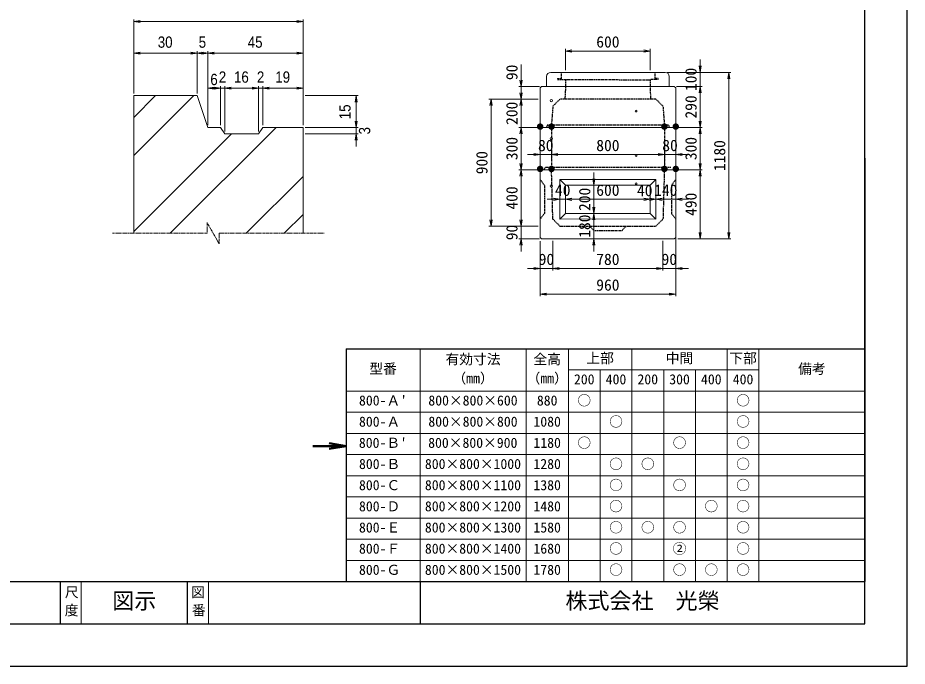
# Model space of a CAD drawing. Units: millimetres, scale not verified. Extents: x -210 to 210, y -148 to 148.
# Drawn here: x 0 to 210, y -148.5 to 4.7 of the extents above; entities that cross this region are included whole.
import ezdxf
from ezdxf.enums import TextEntityAlignment as Align

# ---------------------------------------------------------------- set-up
doc = ezdxf.new("R2010")
doc.units = ezdxf.units.MM
doc.linetypes.add('USER1', pattern=[12.95, 6.35, -3.175, 0.25, -3.175])
doc.linetypes.add('USER2', pattern=[4.7625, 3.175, -1.5875])
doc.layers.add('0-0', color=7, linetype='Continuous')
for name, color, linetype, lineweight in [('0-1_0', 9, 'Continuous', 25), ('0-2_dims', 2, 'Continuous', 13), ('0-3_pen1実線', 4, 'Continuous', 13), ('0-4_pen2実線', 3, 'Continuous', 13), ('0-5_pen3実線', 7, 'Continuous', 18), ('0-6_pen4実線', 6, 'Continuous', 25), ('0-7_pen1一点', 4, 'USER1', 13), ('0-8_pen2破線', 3, 'USER2', 25), ('0-B_draw', 7, 'Continuous', 13)]:
    doc.layers.add(name, color=color, linetype=linetype, lineweight=lineweight)
doc.styles.add('ＭＳ ゴシック', font='')
doc.styles.add('ＭＳ Ｐゴシック', font='')
doc.styles.get('ＭＳ ゴシック').set_extended_font_data('MS Gothic')
doc.styles.get('ＭＳ Ｐゴシック').set_extended_font_data('MS PGothic')

# ---------------------------------------------------------------- blocks, each defined once
blk = doc.blocks.new('部分図 1')
at = {"layer": '0-1_0'}
blk.add_lwpolyline([(0, 0), (12600, 0), (12600, 8910), (0, 8910)], close=True, dxfattribs=at)
at = {"layer": '0-2_dims'}
for p, q in [((7121.08, 4058.69), (7121.08, 4584.24)), ((7121.08, 4569.24), (8321.08, 4569.24)), ((8321.08, 3833.69), (8321.08, 4584.24)), ((7121.08, 4058.69), (7121.08, 4359.24)), ((7571.08, 4058.69), (7571.08, 4359.24)), ((7571.08, 4058.69), (7571.08, 4359.24)), ((7646.08, 3833.69), (7646.08, 4359.24)), ((7646.08, 3833.69), (7646.08, 4359.24)), ((8321.08, 3833.69), (8321.08, 4359.24)), ((7571.08, 4344.24), (7121.08, 4344.24)), ((7571.08, 4344.24), (7646.08, 4344.24)), ((8321.08, 4344.24), (7646.08, 4344.24)), ((7646.08, 3833.69), (7646.08, 4111.47)), ((7736.08, 4096.47), (7646.08, 4096.47)), ((7736.08, 4096.47), (7646.08, 4096.47)), ((7736.08, 3833.69), (7736.08, 4111.47)), ((7736.08, 3833.69), (7736.08, 4111.47)), ((7736.08, 4096.47), (7766.08, 4096.47)), ((7766.08, 3792.44), (7766.08, 4111.47)), ((7766.08, 3788.69), (7766.08, 4111.47)), ((7766.08, 4096.47), (7856.08, 4096.47)), ((7766.08, 4096.47), (8006.08, 4096.47)), ((8006.08, 4096.47), (7916.08, 4096.47)), ((8006.08, 3788.69), (8006.08, 4111.47)), ((8006.08, 3788.69), (8006.08, 4111.47)), ((8006.08, 4096.47), (8036.08, 4096.47)), ((8036.08, 3833.69), (8036.08, 4111.47)), ((8036.08, 3833.69), (8036.08, 4111.47)), ((8036.08, 4096.47), (8126.08, 4096.47)), ((8036.08, 4096.47), (8321.08, 4096.47)), ((8321.08, 3833.69), (8321.08, 4111.47)), ((8336.08, 4043.69), (8711.18, 4043.69)), ((8696.18, 4043.69), (8696.18, 3818.69)), ((8696.18, 3818.69), (8696.18, 3908.69)), ((8336.08, 3818.69), (8711.18, 3818.69)), ((8336.08, 3818.69), (8711.18, 3818.69)), ((8696.18, 3818.69), (8696.18, 3773.69)), ((8336.08, 3773.69), (8711.18, 3773.69)), ((8696.18, 3773.69), (8696.18, 3683.69))]:
    blk.add_line(p, q, dxfattribs=at)
at = {"layer": '0-2_dims', "lineweight": 18}
for p, q in [((10180, 4224), (10180, 4375)), ((10180, 4360), (10780, 4360)), ((10780, 4224), (10780, 4375)), ((11133, 4209), (11133, 4299)), ((9864.56, 4109), (9864.56, 4264)), ((10900, 4209), (11148, 4209)), ((10915, 4209), (11351, 4209)), ((11133, 4209), (11133, 4109)), ((11336, 4209), (11336, 3029)), ((9995, 4109), (9849.56, 4109)), ((9864.56, 4109), (9864.56, 4019)), ((9864.56, 4019), (9864.56, 4109)), ((10965, 4109), (11148, 4109)), ((10965, 4109), (11148, 4109)), ((11133, 4109), (11133, 4019)), ((11133, 4109), (11133, 3819)), ((9970, 4019), (9637, 4019)), ((9652, 4019), (9652, 3119)), ((9985, 4019), (9849.56, 4019)), ((9985, 4019), (9849.56, 4019)), ((9864.56, 4019), (9864.56, 3929)), ((9864.56, 4019), (9864.56, 3819)), ((9985, 3819), (9849.56, 3819)), ((9985, 3819), (9849.56, 3819)), ((9864.56, 3819), (9864.56, 3729)), ((9864.56, 3819), (9864.56, 3519)), ((10975, 3819), (11148, 3819)), ((10975, 3819), (11148, 3819)), ((11133, 3819), (11133, 3519)), ((10000, 3626), (9910, 3626)), ((10000, 3583), (10000, 3641)), ((10000, 3626), (10080, 3626)), ((10080, 3583), (10080, 3641)), ((10080, 3583), (10080, 3641)), ((10080, 3626), (10170, 3626)), ((10080, 3626), (10880, 3626)), ((10880, 3626), (10790, 3626)), ((10880, 3549), (10880, 3641)), ((10880, 3549), (10880, 3641)), ((10880, 3626), (10960, 3626)), ((10960, 3639), (10960, 3641)), ((10960, 3626), (11050, 3626)), ((9985, 3519), (9849.56, 3519)), ((9970, 3519), (9849.56, 3519)), ((9864.56, 3519), (9864.56, 3119)), ((10380, 3409), (10380, 3499)), ((10975, 3519), (11148, 3519)), ((10975, 3519), (11148, 3519)), ((11133, 3519), (11133, 3029)), ((10373, 3409), (10395, 3409)), ((10380, 3409), (10380, 3209)), ((10140, 3309), (10050, 3309)), ((10140, 3309), (10140, 3294)), ((10140, 3309), (10180, 3309)), ((10180, 3309), (10180, 3294)), ((10180, 3309), (10270, 3309)), ((10180, 3309), (10180, 3294)), ((10180, 3309), (10780, 3309)), ((10380, 3209), (10380, 3299)), ((10780, 3309), (10690, 3309)), ((10820, 3309), (10730, 3309)), ((10780, 3309), (10780, 3294)), ((10780, 3309), (10780, 3294)), ((10780, 3309), (10820, 3309)), ((10820, 3309), (10820, 3294)), ((10820, 3309), (10910, 3309)), ((10820, 3309), (10820, 3294)), ((10820, 3309), (10960, 3309)), ((10960, 3309), (10960, 3294)), ((10960, 3309), (11050, 3309)), ((9864.56, 3119), (9864.56, 3209)), ((10380, 3209), (10380, 3119)), ((10380, 3209), (10380, 3029)), ((10387, 3209), (10395, 3209)), ((10387, 3209), (10395, 3209)), ((9985, 3119), (9637, 3119)), ((9985, 3119), (9849.56, 3119)), ((9985, 3119), (9849.56, 3119)), ((9864.56, 3119), (9864.56, 3029)), ((9995, 3029), (9849.56, 3029)), ((9864.56, 3029), (9864.56, 2939)), ((10376, 3029), (10365, 3029)), ((10380, 3029), (10380, 2939)), ((10960, 3062), (10960, 2804)), ((10975, 3029), (11148, 3029)), ((11033.25, 3029), (11351, 3029)), ((10000, 3011.3), (10000, 2804)), ((10089.7, 3014), (10089.7, 2804)), ((10089.7, 3014), (10089.7, 2804)), ((10870, 3014), (10870, 2804)), ((10870, 3014), (10870, 2804)), ((10960, 2982.5), (10960, 2622)), ((10000, 2956.5), (10000, 2622)), ((10000, 2819), (9910, 2819)), ((10000, 2819), (10089.7, 2819)), ((10089.7, 2819), (10179.7, 2819)), ((10089.7, 2819), (10870, 2819)), ((10870, 2819), (10780, 2819)), ((10870, 2819), (10960, 2819)), ((10960, 2819), (11050, 2819)), ((10000, 2637), (10960, 2637))]:
    blk.add_line(p, q, dxfattribs=at)
at = {"layer": '0-2_dims', "lineweight": 50}
blk.add_line((8625, 1560), (8390, 1560), dxfattribs=at)
at = {"layer": '0-2_dims'}
for points in [[(7166.08, 4576.74), (7121.08, 4569.24), (7166.08, 4561.74)], [(8276.08, 4561.74), (8321.08, 4569.24), (8276.08, 4576.74)], [(7166.08, 4351.74), (7121.08, 4344.24), (7166.08, 4336.74)], [(7526.08, 4336.74), (7571.08, 4344.24), (7526.08, 4351.74)], [(7616.08, 4351.74), (7571.08, 4344.24), (7616.08, 4336.74)], [(7601.08, 4336.74), (7646.08, 4344.24), (7601.08, 4351.74)], [(7691.08, 4351.74), (7646.08, 4344.24), (7691.08, 4336.74)], [(8276.08, 4336.74), (8321.08, 4344.24), (8276.08, 4351.74)], [(7691.08, 4103.97), (7646.08, 4096.47), (7691.08, 4088.97)], [(7691.08, 4088.97), (7736.08, 4096.47), (7691.08, 4103.97)], [(7811.08, 4103.97), (7766.08, 4096.47), (7811.08, 4088.97)], [(7811.08, 4103.97), (7766.08, 4096.47), (7811.08, 4088.97)], [(7961.08, 4088.97), (8006.08, 4096.47), (7961.08, 4103.97)], [(7961.08, 4088.97), (8006.08, 4096.47), (7961.08, 4103.97)], [(8081.08, 4103.97), (8036.08, 4096.47), (8081.08, 4088.97)], [(8081.08, 4103.97), (8036.08, 4096.47), (8081.08, 4088.97)], [(8276.08, 4088.97), (8321.08, 4096.47), (8276.08, 4103.97)], [(8703.68, 3998.69), (8696.18, 4043.69), (8688.68, 3998.69)], [(8688.68, 3863.69), (8696.18, 3818.69), (8703.68, 3863.69)], [(8688.68, 3863.69), (8696.18, 3818.69), (8703.68, 3863.69)], [(8703.68, 3728.69), (8696.18, 3773.69), (8688.68, 3728.69)]]:
    blk.add_lwpolyline(points, dxfattribs=at)
at = {"layer": '0-2_dims', "lineweight": 18}
for points in [[(10225, 4367.5), (10180, 4360), (10225, 4352.5)], [(10735, 4352.5), (10780, 4360), (10735, 4367.5)], [(11125.5, 4254), (11133, 4209), (11140.5, 4254)], [(11343.5, 4164), (11336, 4209), (11328.5, 4164)], [(9857.06, 4154), (9864.56, 4109), (9872.06, 4154)], [(11140.5, 4064), (11133, 4109), (11125.5, 4064)], [(11140.5, 4064), (11133, 4109), (11125.5, 4064)], [(9857.06, 4064), (9864.56, 4019), (9872.06, 4064)], [(9659.5, 3974), (9652, 4019), (9644.5, 3974)], [(9872.06, 3974), (9864.56, 4019), (9857.06, 3974)], [(11125.5, 3864), (11133, 3819), (11140.5, 3864)], [(9872.06, 3774), (9864.56, 3819), (9857.06, 3774)], [(9872.06, 3774), (9864.56, 3819), (9857.06, 3774)], [(11140.5, 3774), (11133, 3819), (11125.5, 3774)], [(9955, 3618.5), (10000, 3626), (9955, 3633.5)], [(10125, 3633.5), (10080, 3626), (10125, 3618.5)], [(10125, 3633.5), (10080, 3626), (10125, 3618.5)], [(10835, 3618.5), (10880, 3626), (10835, 3633.5)], [(10835, 3618.5), (10880, 3626), (10835, 3633.5)], [(11005, 3633.5), (10960, 3626), (11005, 3618.5)], [(9857.06, 3564), (9864.56, 3519), (9872.06, 3564)], [(11125.5, 3564), (11133, 3519), (11140.5, 3564)], [(9872.06, 3474), (9864.56, 3519), (9857.06, 3474)], [(11140.5, 3474), (11133, 3519), (11125.5, 3474)], [(10372.5, 3454), (10380, 3409), (10387.5, 3454)], [(10095, 3301.5), (10140, 3309), (10095, 3316.5)], [(10225, 3316.5), (10180, 3309), (10225, 3301.5)], [(10225, 3316.5), (10180, 3309), (10225, 3301.5)], [(10735, 3301.5), (10780, 3309), (10735, 3316.5)], [(10735, 3301.5), (10780, 3309), (10735, 3316.5)], [(10775, 3301.5), (10820, 3309), (10775, 3316.5)], [(10865, 3316.5), (10820, 3309), (10865, 3301.5)], [(11005, 3316.5), (10960, 3309), (11005, 3301.5)], [(10372.5, 3254), (10380, 3209), (10387.5, 3254)], [(9644.5, 3164), (9652, 3119), (9659.5, 3164)], [(9857.06, 3164), (9864.56, 3119), (9872.06, 3164)], [(9857.06, 3164), (9864.56, 3119), (9872.06, 3164)], [(10387.5, 3164), (10380, 3209), (10372.5, 3164)], [(9872.06, 2984), (9864.56, 3029), (9857.06, 2984)], [(10387.5, 2984), (10380, 3029), (10372.5, 2984)], [(11125.5, 3074), (11133, 3029), (11140.5, 3074)], [(11328.5, 3074), (11336, 3029), (11343.5, 3074)], [(9955, 2811.5), (10000, 2819), (9955, 2826.5)], [(10134.7, 2826.5), (10089.7, 2819), (10134.7, 2811.5)], [(10134.7, 2826.5), (10089.7, 2819), (10134.7, 2811.5)], [(10825, 2811.5), (10870, 2819), (10825, 2826.5)], [(10825, 2811.5), (10870, 2819), (10825, 2826.5)], [(11005, 2826.5), (10960, 2819), (11005, 2811.5)], [(10045, 2644.5), (10000, 2637), (10045, 2629.5)], [(10915, 2629.5), (10960, 2637), (10915, 2644.5)]]:
    blk.add_lwpolyline(points, dxfattribs=at)
at = {"layer": '0-2_dims', "lineweight": 50}
blk.add_lwpolyline([(8505, 1540), (8625, 1560), (8505, 1580)], dxfattribs=at)
at = {"layer": '0-3_pen1実線'}
for p, q in [((10780, 4156.02), (10782.98, 4159)), ((7121.08, 3888.19), (7276.59, 4043.69)), ((7121.08, 3618.78), (7545.99, 4043.69)), ((7379.22, 3068.69), (8129.22, 3818.69)), ((7121.08, 3079.97), (7814.81, 3773.69)), ((7918.03, 3068.69), (8321.08, 3471.75)), ((8187.44, 3068.69), (8321.08, 3202.34))]:
    blk.add_line(p, q, dxfattribs=at)
at = {"layer": '0-4_pen2実線'}
blk.add_line((10836, 4165), (10836, 4159), dxfattribs=at)
for centre, radius in [((10080, 4009), 8), ((10680, 3934), 6), ((10080, 3739), 8), ((10680, 3619), 6), ((10080, 3404), 8), ((10680, 3419), 6)]:
    blk.add_circle(centre, radius, dxfattribs=at)
at = {"layer": '0-5_pen3実線'}
for p, q in [((10045, 4179), (10045, 4109)), ((10075, 4209), (10885, 4209)), ((10915, 4179), (10915, 4109)), ((10950, 4109), (10010, 4109)), ((10960, 4099), (10950, 4109)), ((10960, 3819), (10960, 4099)), ((7121.08, 3068.69), (7121.08, 4043.69)), ((7571.08, 4043.69), (7121.08, 4043.69)), ((7571.08, 4043.69), (7646.08, 3818.69)), ((8036.08, 3818.69), (8006.08, 3773.69)), ((8036.08, 3818.69), (8321.08, 3818.69)), ((8321.08, 3068.69), (8321.08, 3818.69)), ((10960, 3819), (10000, 3819)), ((10000, 3819), (10000, 3519)), ((10960, 3819), (10960, 3519)), ((10000, 3519), (10000, 3039)), ((10000, 3519), (10960, 3519)), ((10960, 3039), (10960, 3519)), ((10480, 3449), (10820, 3449)), ((10480, 3409), (10780, 3409)), ((10820, 3449), (10780, 3409)), ((10780, 3409), (10780, 3209)), ((10820, 3449), (10820, 3169)), ((10140, 3169), (10818.53, 3170.47)), ((10480, 3209), (10780, 3209)), ((10780, 3209), (10820, 3169)), ((10000, 3039), (10010, 3029)), ((10010, 3029), (10950, 3029)), ((10960, 3039), (10950, 3029)), ((9150, 2250), (9150, 600)), ((9900, 2250), (9900, 600)), ((10200, 2250), (10200, 600)), ((10650, 2250), (10650, 600)), ((11325, 2250), (11325, 600)), ((11550, 2250), (11550, 600)), ((10200, 2100), (11550, 2100)), ((10425, 2100), (10425, 600)), ((10875, 2100), (10875, 600)), ((11100, 2100), (11100, 600)), ((8625, 1950), (12300, 1950)), ((8625, 1800), (12300, 1800)), ((8625, 1650), (12300, 1650)), ((8625, 1500), (12300, 1500)), ((8625, 1350), (12300, 1350)), ((8625, 1200), (12300, 1200)), ((8625, 1050), (12300, 1050)), ((8625, 900), (12300, 900)), ((8625, 750), (12300, 750)), ((6750, 600), (6750, 300)), ((7650, 600), (7650, 300))]:
    blk.add_line(p, q, dxfattribs=at)
blk.add_lwpolyline([(7646.08, 3818.69), (7736.08, 3818.69), (7766.08, 3773.69), (8006.08, 3773.69)], dxfattribs=at)
for centre, start, end in [((10075, 4179), 90, 180), ((10885, 4179), 0, 90)]:
    blk.add_arc(centre, 30, start, end, dxfattribs=at)
at = {"layer": '0-6_pen4実線'}
for p, q in [((12300, 3600), (12300, 2100)), ((8625, 2250), (12300, 2250)), ((8625, 2250), (8625, 600)), ((12300, 2100), (12300, 600)), ((300, 600), (12300, 600)), ((6600, 600), (6600, 300)), ((7500, 600), (7500, 300)), ((9150, 600), (9150, 300))]:
    blk.add_line(p, q, dxfattribs=at)
blk.add_lwpolyline([(300, 300), (12300, 300), (12300, 8610), (300, 8610)], close=True, dxfattribs=at)
at = {"layer": '0-7_pen1一点'}
for p, q in [((7683.58, 3068.69), (7640.28, 3143.69)), ((7640.28, 3068.69), (7640.28, 3143.69)), ((6971.08, 3068.69), (7640.28, 3068.69)), ((7683.58, 3068.69), (7726.88, 2993.69)), ((7726.88, 3068.69), (8471.08, 3068.69)), ((7726.88, 3068.69), (7726.88, 2993.69))]:
    blk.add_line(p, q, dxfattribs=at)
at = {"layer": '0-8_pen2破線'}
for p, q in [((10124, 4165), (10148, 4165)), ((10124, 4165), (10124, 4159)), ((10124, 4159), (10780, 4156.02)), ((10148, 4209), (10148, 4159)), ((10180, 4159), (10180, 4109)), ((10780, 4159), (10780, 4109)), ((10836, 4159), (10780, 4159)), ((10812, 4209), (10812, 4165)), ((10836, 4165), (10812, 4165)), ((10180, 4109), (10175, 4019)), ((10785, 4019), (10780, 4109)), ((10090, 3969), (10080, 3834)), ((10090, 3969), (10140, 4019)), ((10820, 4019), (10870, 3969)), ((10870, 3969), (10880, 3834)), ((10050, 3834), (10045, 3819)), ((10480, 3834), (10050, 3834)), ((10080, 3819), (10080, 3534)), ((10910, 3834), (10480, 3834)), ((10880, 3819), (10880, 3534)), ((10910, 3834), (10915, 3819)), ((10030, 3519), (10035, 3534)), ((10480, 3534), (10035, 3534)), ((10925, 3534), (10480, 3534)), ((10090, 3169), (10080.41, 3519)), ((10000, 3449), (10030, 3409)), ((10960, 3449), (10930, 3409)), ((10930, 3409), (10930, 3209)), ((10140, 3119), (10090, 3169)), ((10930, 3209), (10960, 3169)), ((10140, 3119), (10820, 3119)), ((10380, 3089), (10350, 3119)), ((10380, 3089), (10580, 3089)), ((10580, 3089), (10610, 3119))]:
    blk.add_line(p, q, dxfattribs=at)
for points in [[(10820, 4019), (10480, 4019), (10140, 4019)], [(10880, 3519), (10870, 3169), (10820, 3119)], [(10030, 3409), (10030, 3209), (10000, 3169)]]:
    blk.add_lwpolyline(points, dxfattribs=at)
at = {"layer": '0-B_draw'}
for p, q in [((10000, 4099), (10010, 4109)), ((10000, 4099), (10000, 3819)), ((10140, 3449), (10480, 3449)), ((10140, 3449), (10140, 3169)), ((10140, 3449), (10180, 3409)), ((10180, 3409), (10480, 3409)), ((10180, 3409), (10180, 3209)), ((10180, 3209), (10140, 3169)), ((10180, 3209), (10480, 3209))]:
    blk.add_line(p, q, dxfattribs=at)
at = {"layer": '0-2_dims', "color": 7, "style": 'ＭＳ Ｐゴシック', "width": 0.9}
for s, p in [('30', (7291.54, 4359.24)), ('5', (7581.31, 4359.24)), ('45', (7929.04, 4359.24)), ('6', (7663.81, 4094.42)), ('2', (7723.81, 4111.47)), ('16', (7831.54, 4111.47)), ('2', (7993.81, 4111.47)), ('19', (8124.04, 4111.47))]:
    blk.add_text(s, height=79.98, dxfattribs=at).set_placement(p, align=Align.BOTTOM_LEFT)
at = {"layer": '0-2_dims', "color": 7, "style": 'ＭＳ ゴシック'}
for s, p in [('600', (10397.5, 4360.5)), ('80', (9985, 3626.5)), ('800', (10397.5, 3626.5)), ('80', (10865, 3626.5)), ('40', (10105, 3309.5)), ('600', (10397.5, 3309.5)), ('40', (10686, 3307)), ('140', (10807.5, 3309.5)), ('90', (9989.85, 2819.5)), ('780', (10397.35, 2819.5)), ('90', (10860, 2819.5)), ('960', (10397.5, 2637.5))]:
    blk.add_text(s, height=80.65, dxfattribs=at).set_placement(p, align=Align.BOTTOM_LEFT)
for s, p in [('90', (9864.06, 4154)), ('100', (11132.5, 4076.5)), ('290', (11132.5, 3881.5)), ('200', (9864.06, 3836.5)), ('300', (9864.06, 3586.5)), ('300', (11132.5, 3586.5)), ('1180', (11335.5, 3509)), ('900', (9651.5, 3486.5)), ('400', (9864.06, 3236.5)), ('200', (10379.5, 3226.5)), ('490', (11132.5, 3191.5)), ('180', (10379.5, 3036.5)), ('90', (9864.06, 3019))]:
    blk.add_text(s, height=80.65, rotation=90, dxfattribs=at).set_placement(p, align=Align.BOTTOM_LEFT)
at = {"layer": '0-2_dims', "color": 7, "style": 'ＭＳ Ｐゴシック', "width": 0.9}
for s, p in [('15', (8681.18, 3876.65)), ('3', (8820.27, 3768.92))]:
    blk.add_text(s, height=79.98, rotation=90, dxfattribs=at).set_placement(p, align=Align.BOTTOM_LEFT)
at = {"layer": '0-2_dims', "color": 1, "style": 'ＭＳ ゴシック'}
for p in [(9974.4, 3793.8), (10054.9, 3793.8), (10854.4, 3794), (10934.9, 3794), (9974.4, 3493.8), (10054.9, 3493.8), (10854.4, 3494), (10934.9, 3494)]:
    blk.add_text('●', height=36.66, dxfattribs=at).set_placement(p, align=Align.BOTTOM_LEFT)
at = {"layer": '0-5_pen3実線', "style": 'ＭＳ ゴシック'}
for s, height, p in [('有効寸法', 71.47, (9330.03, 2118.76)), ('全高', 71.47, (9952.52, 2118.76)), ('上部', 71.51, (10327.46, 2126.23)), ('中間', 71.46, (10890.02, 2126.26)), ('下部', 71.52, (11339.95, 2126.23)), ('型番', 71.47, (8790.02, 2051.26)), ('備考', 71.45, (11827.54, 2051.27)), ('（mm）', 71.49, (9378.73, 1983.74)), ('（mm）', 71.49, (9903.73, 1983.74)), ('200', 71.47, (10239.39, 1976.26)), ('400', 71.46, (10464.4, 1976.27)), ('200', 71.47, (10689.39, 1976.26)), ('300', 71.47, (10914.39, 1976.26)), ('400', 71.46, (11139.4, 1976.27)), ('400', 71.46, (11364.4, 1976.27)), ("800-Ａ'", 71.47, (8716.9, 1826.26)), ('800×800×600', 71.48, (9208.14, 1826.25)), ('880', 71.47, (9976.89, 1826.26)), ('○', 71.37, (10263.83, 1826.33)), ('○', 71.37, (11388.83, 1826.33)), ('800-Ａ ', 71.46, (8716.92, 1676.26)), ('800×800×800', 71.48, (9208.14, 1676.25)), ('1080', 71.47, (9952.51, 1676.26)), ('○', 71.37, (10488.83, 1676.33)), ('○', 71.37, (11388.83, 1676.33)), ("800-Ｂ'", 71.47, (8716.19, 1526.26)), ('800×800×900', 71.48, (9206.83, 1526.25)), ('1180', 71.47, (9952.51, 1526.26)), ('○', 71.37, (10263.83, 1526.33)), ('○', 71.37, (10938.83, 1526.33)), ('○', 71.37, (11388.83, 1526.33)), ('800-Ｂ ', 71.46, (8716.92, 1376.26)), ('800×800×1000', 71.48, (9183.76, 1376.25)), ('1280', 71.47, (9952.51, 1376.26)), ('○', 71.37, (10488.83, 1376.33)), ('○', 71.37, (10713.83, 1376.33)), ('○', 71.37, (11388.83, 1376.33)), ('○', 71.37, (10488.83, 1226.33)), ('○', 71.37, (10938.83, 1226.33)), ('○', 71.37, (11388.83, 1226.33)), ('800-Ｃ ', 71.46, (8716.92, 1226.26)), ('800×800×1100', 71.48, (9183.76, 1226.25)), ('1380', 71.47, (9952.51, 1226.26)), ('800-Ｄ ', 71.47, (8716.91, 1076.26)), ('800×800×1200', 71.48, (9183.76, 1076.25)), ('1480', 71.47, (9952.51, 1076.26)), ('○', 71.37, (10488.83, 1076.33)), ('○', 71.37, (11163.83, 1076.33)), ('○', 71.37, (11388.83, 1076.33)), ('800-Ｅ ', 71.47, (8716.9, 926.26)), ('800×800×1300', 71.48, (9183.76, 926.25)), ('1580', 71.47, (9952.51, 926.26)), ('○', 71.37, (10488.83, 926.33)), ('○', 71.37, (10713.83, 926.33)), ('○', 71.37, (10938.83, 926.33)), ('○', 71.37, (11388.83, 926.33)), ('800-Ｆ ', 71.45, (8716.94, 776.27)), ('800×800×1400', 71.48, (9183.76, 776.25)), ('1680', 71.47, (9952.51, 776.26)), ('○', 71.37, (10488.83, 776.33)), ('②', 71.47, (10938.76, 776.26)), ('○', 71.37, (11388.83, 776.33)), ('800-Ｇ ', 71.47, (8716.9, 626.26)), ('800×800×1500', 71.48, (9183.76, 626.25)), ('1780', 71.47, (9952.51, 626.26)), ('○', 71.37, (10488.83, 626.33)), ('○', 71.37, (10938.83, 626.33)), ('○', 71.37, (11163.83, 626.33)), ('○', 71.37, (11388.83, 626.33)), ('尺', 71.42, (6633.3, 467.75)), ('図示', 114.3, (6969.04, 372.02)), ('図', 71.42, (7527.6, 467)), ('株式会社\u3000光榮', 114.4, (10179.07, 372.01)), ('度', 71.44, (6632.55, 339)), ('番', 71.42, (7533.3, 339.75))]:
    blk.add_text(s, height=height, dxfattribs=at).set_placement(p, align=Align.BOTTOM_LEFT)

msp = doc.modelspace()

# ---------------------------------------------------------------- block references
at = {"layer": '0-0', "xscale": 0.0333333, "yscale": 0.0333333}
msp.add_blockref('部分図 1', (-210, -148.5), dxfattribs=at)

doc.saveas('drawing.dxf')
